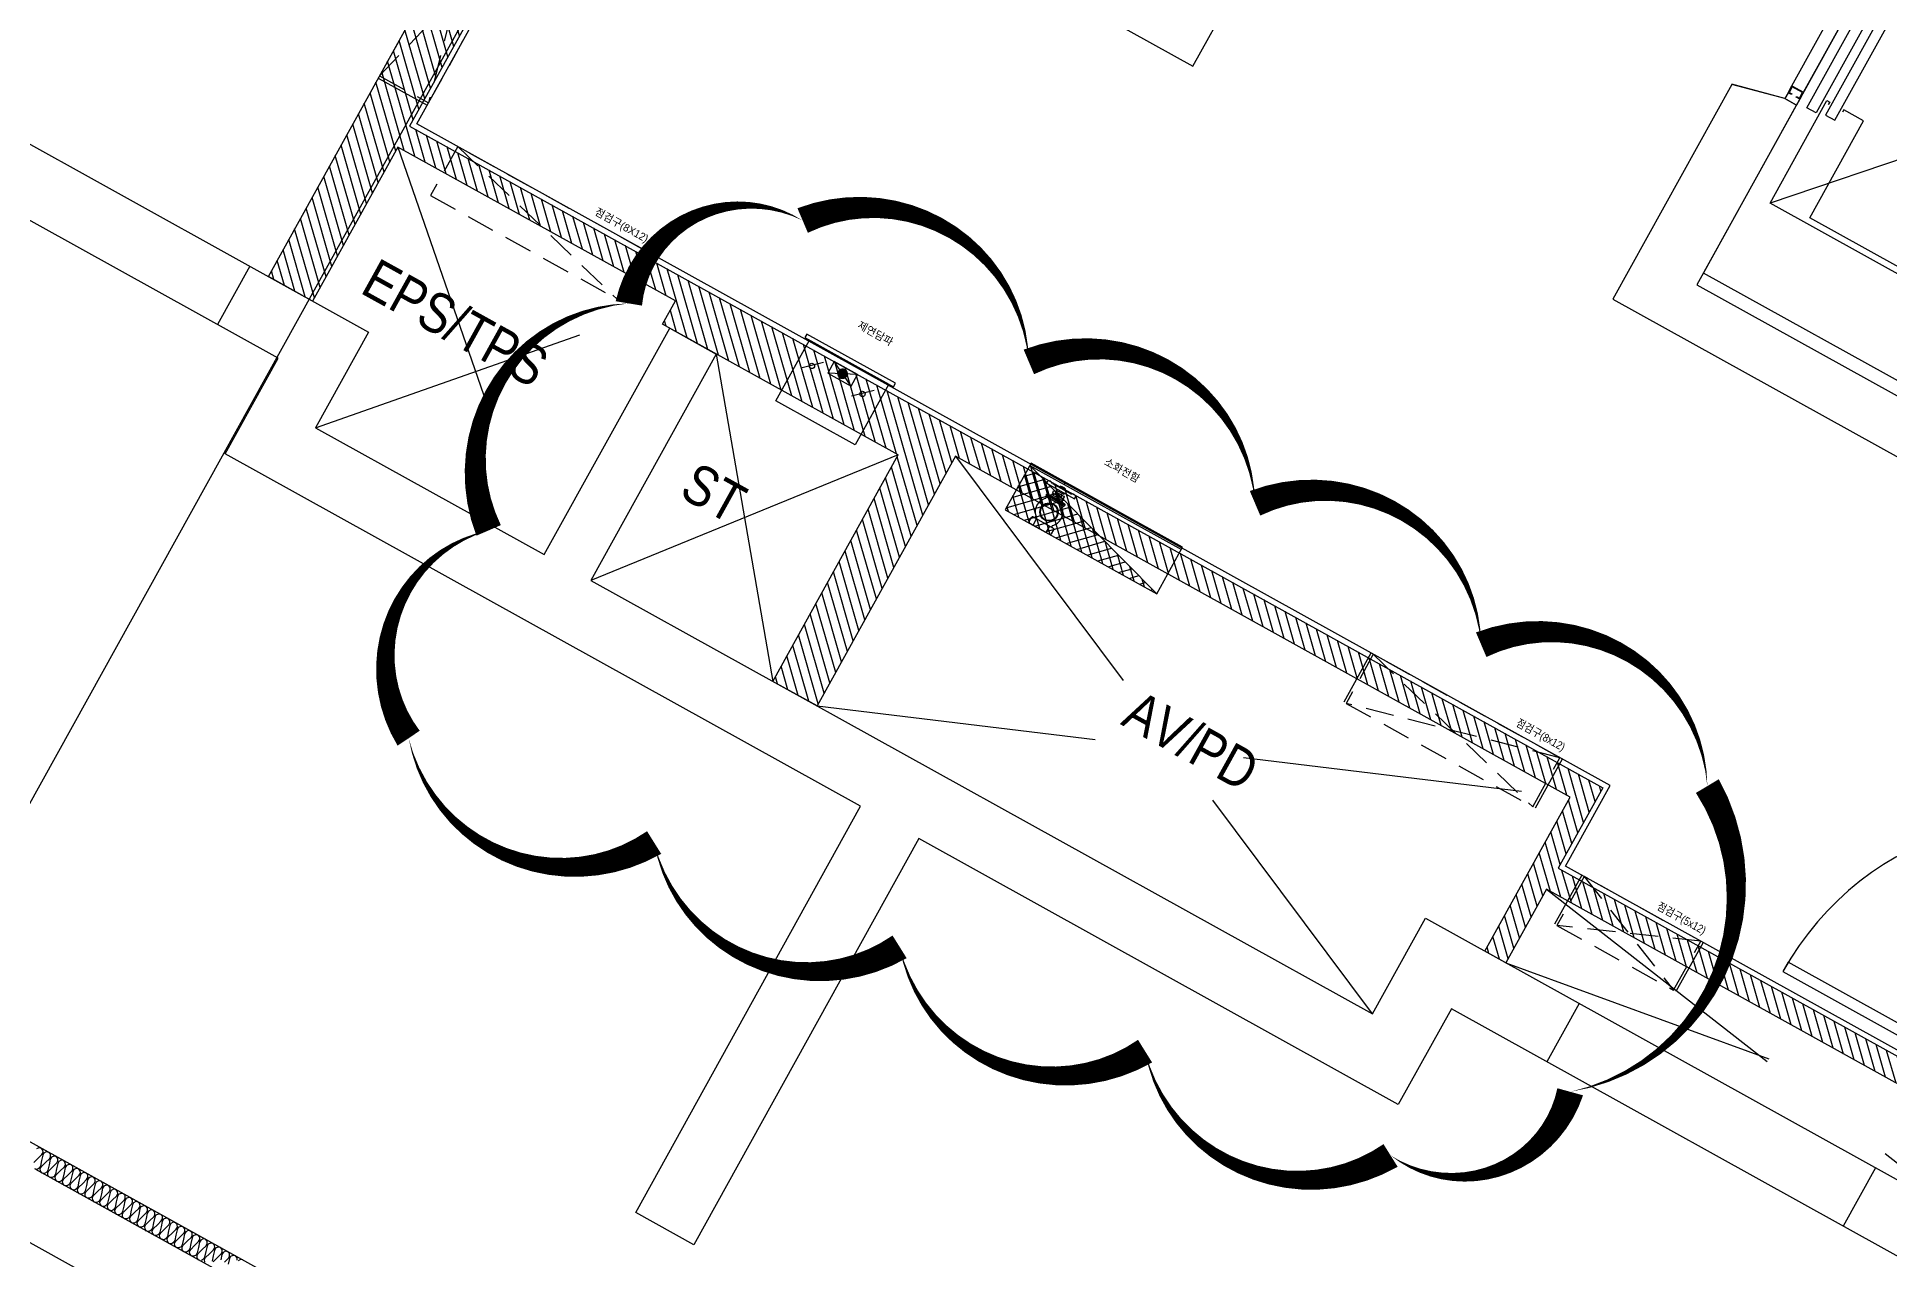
# Model space of a CAD drawing. Header units: millimetres. Extents: x -21000 to 567700, y 435000 to 850800.
# Drawn here: x 264823 to 271770, y 621182 to 625765 of the extents above; entities that cross this region are included whole.
import ezdxf
from ezdxf.enums import TextEntityAlignment as Align
from ezdxf.xclip import XClip

# ---------------------------------------------------------------- set-up
doc = ezdxf.new("R2010")
doc.units = ezdxf.units.MM
doc.header["$LTSCALE"] = 700
doc.header["$XCLIPFRAME"] = 2
for name, pattern in [('AB_Pbase$0$AB_Pbase$0$HID', [2.3, 1.5, -0.8]), ('AB_Pbase$0$CENTER2', [1.125, 0.75, -0.125, 0.125, -0.125]), ('AB_Pbase$0$HID', [2.3, 1.5, -0.8]), ('AB_Pbase$0$주차장기둥$0$CEN', [62, 60, -1, 0, -1])]:
    doc.linetypes.add(name, pattern=pattern)
doc.layers.get('0').update_dxf_attribs({"color": 2})
doc.layers.get('Defpoints').update_dxf_attribs({"color": 171})
for name, color, linetype, plot in [('2001 수정', 151, 'Continuous', False), ('AB_Pbase$0$@지하주차장제외할면적', 210, 'Continuous', False), ('AB_Pbase$0$CON-106-B2F$0$DEFPOINT', 247, 'Continuous', False), ('AB_Pbase$0$Defponts', 161, 'Continuous', False)]:
    doc.layers.add(name, color=color, linetype=linetype, plot=plot)
for name, color, linetype in [('AB_Pbase$0$AB_Pbase$0$2.제연덕트..', 15, 'Continuous'), ('AB_Pbase$0$AB_Pbase$0$4.H', 140, 'Continuous'), ('AB_Pbase$0$AB_Pbase$0$WIN1', 1, 'Continuous'), ('AB_Pbase$0$elev', 6, 'Continuous'), ('AB_Pbase$0$FIN', 6, 'Continuous'), ('AB_Pbase$0$HAT-BR', 5, 'Continuous'), ('AB_Pbase$0$INS', 8, 'Continuous'), ('AB_Pbase$0$void', 1, 'AB_Pbase$0$HID'), ('AB_Pbase$0$VOID2', 9, 'AB_Pbase$0$CENTER2'), ('AB_Pbase$0$W3', 6, 'Continuous'), ('AB_Pbase$0$WAL', 3, 'Continuous'), ('AB_Pbase$0$WIN', 4, 'Continuous'), ('AB_Pbase$0$WIN1', 1, 'Continuous'), ('AB_Pbase$0$주차장기둥$0$CEN_P', 244, 'AB_Pbase$0$주차장기둥$0$CEN')]:
    doc.layers.add(name, color=color, linetype=linetype)
doc.styles.add('AB_Pbase$0$AB_Pbase$0$CO_106-1$0$돋움', font='', dxfattribs={"width": 0.9})
doc.styles.add('AB_Pbase$0$돋움', font='')
doc.styles.add('AB_Pbase$0$맑은 고딕', font='')
doc.styles.get('AB_Pbase$0$AB_Pbase$0$CO_106-1$0$돋움').set_extended_font_data('Dotum')
doc.styles.get('AB_Pbase$0$돋움').set_extended_font_data('Dotum')
doc.styles.get('AB_Pbase$0$맑은 고딕').set_extended_font_data('Dotum')

# ---------------------------------------------------------------- blocks, each defined once
blk = doc.blocks.new('AB_Pbase$0$Door_s_1300', base_point=(595997.4, -11083.3))
at = {"layer": 'AB_Pbase$0$Defponts'}
for p, q in [((595987.4, -11083.3), (595987.4, -10983.3)), ((597207.4, -11083.3), (597207.4, -10983.3))]:
    blk.add_line(p, q, dxfattribs=at)
at = {"layer": 'AB_Pbase$0$WIN'}
for points in [[(596037.4, -10983.3), (596077.4, -10983.3), (596077.4, -9863.3), (596037.4, -9863.3)], [(596052.4, -11028.3), (596052.4, -11083.3), (595997.4, -11083.3), (595997.4, -10983.3), (596037.4, -10983.3), (596037.4, -11028.3)], [(597142.4, -11028.3), (597142.4, -11083.3), (597197.4, -11083.3), (597197.4, -10983.3), (597157.4, -10983.3), (597157.4, -11028.3)]]:
    blk.add_lwpolyline(points, close=True, dxfattribs=at)
at = {"layer": 'AB_Pbase$0$WIN1'}
blk.add_arc((596037.4, -10983.3), 1120, 0, 90, dxfattribs=at)
at = {"layer": 'AB_Pbase$0$Defponts', "style": 'AB_Pbase$0$돋움'}
blk.add_text('D-1200', height=50, rotation=90, dxfattribs=at).set_placement((596123.5, -10844.4), align=Align.MIDDLE)
blk = doc.blocks.new('AB_Pbase$0$CON-106-B2F')
for p, q in [((-5470, 7120), (-5470, 9485)), ((-5220, 9235), (-5220, 6870)), ((-2850, 9235), (-2850, 4650)), ((-5880, 4395), (-5880, 7120)), ((-5880, 7120), (-5470, 7120)), ((-5220, 6870), (-5630, 6870)), ((-5630, 6870), (-5630, 5890)), ((-8820, 6440), (-8820, 4670)), ((-8570, 4670), (-8570, 6440)), ((-5630, 5890), (-4660, 5890)), ((-4660, 5890), (-4660, 5690)), ((-4660, 5690), (-5630, 5690)), ((-5630, 5690), (-5630, 2340)), ((-2850, 4650), (-2550, 4650)), ((-7620, 4145), (-7620, 4395)), ((-7620, 4395), (-5880, 4395)), ((-5880, 4145), (-7620, 4145)), ((-5880, 2090), (-5880, 4145)), ((-1930, 2850), (-2850, 2850)), ((-2850, 2850), (-2850, 0)), ((-1880, 2650), (-1930, 2850)), ((-1880, 2600), (-1880, 2650)), ((-2600, 0), (-2600, 2600)), ((-2600, 2600), (-1880, 2600)), ((-5630, 2340), (-5220, 2340)), ((-5220, 2340), (-5220, 0)), ((-5470, 2090), (-5880, 2090)), ((-5470, 0), (-5470, 2090))]:
    blk.add_line(p, q)
at = {"layer": 'AB_Pbase$0$CON-106-B2F$0$DEFPOINT', "color": 190}
for p, q in [((-5220, 7380), (-5470, 7380)), ((-5220, 1680), (-5470, 1680)), ((-5220, 410), (-5470, 410))]:
    blk.add_line(p, q, dxfattribs=at)
blk = doc.blocks.new('AB_Pbase$0$CON-106-B1F')
blk.add_blockref('AB_Pbase$0$CON-106-B2F', (0, 0))
blk = doc.blocks.new('AB_Pbase$0$지하1층 동골조')
at = {"rotation": 60.99999813646934}
blk.add_blockref('AB_Pbase$0$CON-106-B1F', (127660.4, -14071), dxfattribs=at)
blk = doc.blocks.new('AB_Pbase$0$주차장기둥$0$cen 2bl 지하')
at = {"layer": 'AB_Pbase$0$주차장기둥$0$CEN_P', "color": 5}
blk.add_line((-47985.7, 74276.4), (-47985.7, 107083), dxfattribs=at)
blk = doc.blocks.new('AB_Pbase$0$주차장기둥')
at = {"rotation": 1.99999810188403}
blk.add_blockref('AB_Pbase$0$주차장기둥$0$cen 2bl 지하', (36991.8, -11666.7), dxfattribs=at)
blk = doc.blocks.new('AB_Pbase$0$ELEV-24', base_point=(816330.8, 389935.7))
at = {"layer": 'AB_Pbase$0$Defponts'}
blk.add_lwpolyline([(817655.8, 392485.7), (817655.8, 389935.7), (815005.8, 389935.7), (815005.8, 392485.7)], close=True, dxfattribs=at)
at = {"layer": 'AB_Pbase$0$elev'}
for p, q in [((816330.8, 391553), (816330.8, 392794)), ((815800.8, 392535.7), (815775.8, 392535.7)), ((816830.8, 392535.7), (815830.8, 392535.7)), ((816860.8, 392535.7), (816885.8, 392535.7)), ((815800.8, 392485.7), (815775.8, 392485.7)), ((816830.8, 392485.7), (815830.8, 392485.7)), ((816860.8, 392485.7), (816885.8, 392485.7)), ((815405.8, 390712), (817255.8, 392394)), ((817255.8, 390712), (815405.8, 392394)), ((816330.8, 392407), (816330.8, 392447)), ((816330.8, 392332), (816330.8, 392372)), ((816330.8, 391553), (815205.8, 391553)), ((816330.8, 391553), (816330.8, 390312)), ((816330.8, 391553), (817455.8, 391553)), ((815845.8, 390472), (815845.8, 390622)), ((816815.8, 390622), (816815.8, 390472)), ((816880.8, 390547), (815745.8, 390547))]:
    blk.add_line(p, q, dxfattribs=at)
for points in [[(815803.8, 392488.7), (815827.8, 392488.7), (815827.8, 392532.7), (815803.8, 392532.7), (815803.8, 392520.7), (815800.8, 392520.7), (815800.8, 392535.7), (815830.8, 392535.7), (815830.8, 392485.7), (815800.8, 392485.7), (815800.8, 392500.7), (815803.8, 392500.7)], [(816857.8, 392488.7), (816833.8, 392488.7), (816833.8, 392532.7), (816857.8, 392532.7), (816857.8, 392520.7), (816860.8, 392520.7), (816860.8, 392535.7), (816830.8, 392535.7), (816830.8, 392485.7), (816860.8, 392485.7), (816860.8, 392500.7), (816857.8, 392500.7)], [(815785.8, 392407), (816875.8, 392407), (816875.8, 392447), (815785.8, 392447)], [(816865.8, 392372), (816865.8, 392332), (815805.8, 392332), (815805.8, 392372)], [(815905.8, 390472), (815905.8, 390622), (816755.8, 390622), (816755.8, 390472)]]:
    blk.add_lwpolyline(points, close=True, dxfattribs=at)
for points in [[(815835.8, 392382), (815845.8, 392382), (815845.8, 392394), (815405.8, 392394), (815405.8, 390712), (817255.8, 390712), (817255.8, 392394), (816815.8, 392394), (816815.8, 392382), (816825.8, 392382), (816815.8, 392382)], [(815835.8, 392322), (815845.8, 392322), (815845.8, 392237), (815430.8, 392237), (815430.8, 390737), (817230.8, 390737), (817230.8, 392237), (816815.8, 392237), (816815.8, 392322), (816825.8, 392322)]]:
    blk.add_lwpolyline(points, dxfattribs=at)
at = {"layer": 'Defpoints'}
for p, q in [((815775.8, 392535.7), (815725.8, 392735.7)), ((816885.8, 392535.7), (816935.8, 392735.7)), ((815775.8, 392485.7), (815775.8, 392535.7)), ((816885.8, 392535.7), (816885.8, 392485.7))]:
    blk.add_line(p, q, dxfattribs=at)
at = {"layer": 'AB_Pbase$0$Defponts', "style": 'AB_Pbase$0$돋움'}
blk.add_text('24인승', height=75, rotation=180, dxfattribs=at).set_placement((816330.8, 391553), align=Align.MIDDLE)
blk = doc.blocks.new('AB_Pbase$0$co-106-1_b1_B1')
at = {"layer": 'AB_Pbase$0$HAT-BR'}
h = blk.add_hatch(dxfattribs=at)
h.set_pattern_fill('ANSI31', color=256, scale=10)
h.set_pattern_definition([(45.000002, (-285687.7, 150378.48), (-22.450641, 22.4506395), [])])
h.paths.add_polyline_path([(1370, 4960), (1370, 4960), (2370, 4960), (2370, 4770), (750, 4770), (750, -345), (405, -345), (405, -2340), (315, -2340), (315, -345), (0, -345), (0, -255), (660, -255), (660, 2380), (-410, 2380), (-410, 2570), (560, 2570), (560, 3580), (660, 3580), (660, 4770), (0, 4770), (0, 4960)])
at = {"layer": 'AB_Pbase$0$void'}
for p, q in [((660, 4770), (-410, 3580)), ((-410, 4530), (660, 3580)), ((-410, 2380), (660, -255)), ((660, 2380), (-410, 0)), ((315, -345), (0, -2340)), ((0, -345), (315, -2340))]:
    blk.add_line(p, q, dxfattribs=at)
at = {"layer": 'AB_Pbase$0$VOID2', "ltscale": 3}
for points in [[(560, 3350), (-410, 2570)], [(560, 2570), (-410, 3350)]]:
    blk.add_lwpolyline(points, dxfattribs=at)
at = {"layer": 'AB_Pbase$0$W3'}
blk.add_lwpolyline([(425, -2340), (425, -365), (770, -365), (770, 4750), (2370, 4750)], dxfattribs=at)
at = {"layer": 'AB_Pbase$0$WAL'}
blk.add_lwpolyline([(2370, 4959.9), (2370, 4770), (750, 4770), (750, -345), (405, -345), (405, -2340), (315, -2340), (315, -345), (0, -345), (0, -255), (660, -255), (660, 2380), (-410, 2380), (-410, 2570), (560, 2570), (560, 3580), (660, 3580), (660, 4770), (0, 4770), (0, 4960), (1370, 4960)], dxfattribs=at)
at = {"xscale": -1, "rotation": 359.9999999999996}
blk.add_blockref('AB_Pbase$0$ELEV-24', (3895, -2290), dxfattribs=at)
at = {"layer": 'AB_Pbase$0$Defponts', "style": 'AB_Pbase$0$돋움', "width": 0.9}
for s, p in [('EPS/TPS', (190.8, 4261.8)), ('ST', (100.3, 3106)), ('AV/PD', (158.7, 1090.4))]:
    blk.add_text(s, height=150, rotation=270, dxfattribs=at).set_placement(p, align=Align.MIDDLE)
blk = doc.blocks.new('AB_Pbase$0$A$C70305FF0')
at = {"layer": 'AB_Pbase$0$WIN1', "color": 1, "linetype": 'AB_Pbase$0$HID', "ltscale": 0.1}
for p, q in [((180.5, 615.2), (78.7, 431.5)), ((880.2, 227.3), (180.5, 615.2)), ((180.5, 615.2), (778.4, 43.6)), ((78.7, 431.5), (778.4, 43.6)), ((880.2, 227.3), (78.7, 431.5)), ((778.4, 43.6), (880.2, 227.3))]:
    blk.add_line(p, q, dxfattribs=at)
at = {"layer": 'Defpoints'}
for p, q in [((171.8, 620), (70, 436.3)), ((889, 222.5), (787.2, 38.8))]:
    blk.add_line(p, q, dxfattribs=at)
at = {"layer": 'Defpoints', "style": 'AB_Pbase$0$맑은 고딕', "oblique": 0, "width": 0.9}
blk.add_text('점검구(8x12)', height=30, rotation=331, dxfattribs=at).set_placement((808.5, 313.5), align=Align.MIDDLE_CENTER)
blk = doc.blocks.new('AB_Pbase$0$A$C70305FF0_1')
at = {"layer": 'AB_Pbase$0$WIN1', "color": 1, "linetype": 'AB_Pbase$0$HID', "ltscale": 0.1}
for p, q in [((184.9, 612.7), (83.1, 429.1)), ((622.2, 370.3), (184.9, 612.7)), ((184.9, 612.7), (520.4, 186.7)), ((83.1, 429.1), (520.4, 186.7)), ((622.2, 370.3), (83.1, 429.1)), ((520.4, 186.7), (622.2, 370.3))]:
    blk.add_line(p, q, dxfattribs=at)
at = {"layer": 'Defpoints'}
for p, q in [((176.2, 617.6), (74.3, 433.9)), ((631, 365.5), (529.1, 181.8))]:
    blk.add_line(p, q, dxfattribs=at)
at = {"layer": 'Defpoints', "style": 'AB_Pbase$0$맑은 고딕', "oblique": 0, "width": 0.9}
blk.add_text('점검구(5x12)', height=30, rotation=331, dxfattribs=at).set_placement((550.5, 456.5), align=Align.MIDDLE_CENTER)
blk = doc.blocks.new('AB_Pbase$0$AB_Pbase$0$AN65P')
for p, q in [((-72, 43), (-72, -43)), ((-72, 28), (-45, 28)), ((-67, 48), (-50, 48)), ((-45, 43), (-45, -43)), ((45, 39.1), (45, -39.1)), ((45, 39.1), (50, 39.1)), ((50, 39.1), (50, -39.1)), ((51, 39.1), (51, -39.1)), ((54, 39.1), (54, -39.1)), ((54, 39.1), (57, 25)), ((57, 25), (57, -25)), ((57, 25), (63, 25)), ((63, 25), (63, -25)), ((69, 21.5), (69, -21.5)), ((69, 13), (79, 13)), ((70.5, 23), (77.5, 23)), ((79, 21.5), (79, -21.5)), ((79, 10), (85, 10)), ((85, 16), (85, -16)), ((85, 16), (90, 16)), ((90, 60), (99, 60)), ((90, 60), (90, -60)), ((100, 41.1), (100, -41.1)), ((100, 12), (106, 12)), ((100, 7), (107, 7)), ((106, 12), (106, -12)), ((107, 7), (107, -7)), ((-72, -28), (-45, -28)), ((-67, -48), (-50, -48)), ((45, -39.1), (50, -39.1)), ((54, -39.1), (57, -25)), ((57, -25), (63, -25)), ((69, -13), (79, -13)), ((70.5, -23), (77.5, -23)), ((79, -10), (85, -10)), ((85, -16), (90, -16)), ((90, -60), (99, -60)), ((100, -7), (107, -7)), ((100, -12), (106, -12))]:
    blk.add_line(p, q)
for radius in [34, 31.8]:
    blk.add_circle((0, 0), radius)
for centre, radius, start, end in [((-67, 43), 5, 90, 180), ((-50, 43), 5, 0, 90), ((-40.3, 40.2), 4.76, 192.34157, 301.43521), ((0, 0), 52.3, 43.62212, 136.37788), ((40.3, 40.2), 4.76, 238.56479, 347.65843), ((50.5, 39.1), 0.5, 180, 0), ((52.5, 39.1), 1.5, 0, 180), ((69.5, 28.4), 8.45, 219.93169, 266.7438), ((70.5, 21.5), 1.5, 90, 180), ((77.5, 21.5), 1.5, 0, 90), ((90, 50.1), 13.4, 318.10856, 47.78985), ((-67, -43), 5, 180, 270), ((-50, -43), 5, 270, 0), ((-40.3, -40.2), 4.76, 58.56479, 167.65843), ((0, 0), 52.3, 223.62212, 316.37788), ((40.3, -40.2), 4.76, 12.34157, 121.43521), ((50.5, -39.1), 0.5, 0, 180), ((52.5, -39.1), 1.5, 180, 0), ((69.5, -28.4), 8.45, 93.2562, 140.06831), ((70.5, -21.5), 1.5, 180, 270), ((77.5, -21.5), 1.5, 270, 0), ((90, -50.1), 13.4, 312.21015, 41.89144)]:
    blk.add_arc(centre, radius, start, end)
blk = doc.blocks.new('AB_Pbase')
at = {"layer": 'AB_Pbase$0$AB_Pbase$0$4.H'}
h = blk.add_hatch(dxfattribs=at)
h.set_pattern_fill('ANSI37', color=256, scale=10, angle=151)
h.set_pattern_definition([(196, (-558993.76, 1154437.755), (8.7514861, -30.5200588), []), (286, (-558993.76, 1154437.755), (30.5200588, 8.7514861), [])])
h.paths.add_polyline_path([(268452.7, 623993.9), (269021.2, 623678.7), (268544.8, 624160)])
at = {"layer": 'AB_Pbase$0$HAT-BR'}
h = blk.add_hatch(dxfattribs=at)
h.set_pattern_fill('ANSI31', color=256, scale=20, angle=145)
h.paths.add_polyline_path([(235929.4, 604527.6), (236063.8, 604661.9), (238153, 602571.6), (240063.6, 606018.4), (240229.8, 605926.3), (238280.5, 602409.7), (237010.4, 601140.3), (237826.9, 600323.4), (237692.5, 600189.1), (236741.7, 601140.4), (238029, 602427)])
h.paths.add_polyline_path([(238632.8, 599517.1), (232550.1, 593437.5), (232684.4, 593303.2), (238767.1, 599382.7)])
h.paths.add_polyline_path([(239573, 598576.4), (244422.5, 593724.3), (238339.7, 587644.8), (238205.4, 587779.2), (244153.8, 593724.4), (239438.6, 598442)])
h.paths.add_polyline_path([(253366.3, 576146.8), (254890.9, 574621.3), (254756.5, 574487), (253231.9, 576012.5)], flags=17)
h.paths.add_polyline_path([(246954.3, 581883.1), (245525.6, 580455.2), (245391.3, 580589.5), (246820, 582017.5)])
h.paths.add_polyline_path([(247173.6, 582371), (252407.6, 587602.2), (252541.9, 587467.8), (247308, 582236.6)])
h.paths.add_polyline_path([(260580.1, 582120.7), (261142.4, 583135.1), (260976.2, 583227.2), (260414, 582212.8)], flags=17)
h.paths.add_polyline_path([(263886.9, 576046.1), (264234.4, 575698.5), (264194.3, 575658.4), (265114.4, 575148.5), (265206.5, 575314.6)])
edge = h.paths.add_edge_path()
edge.add_line((263638.9, 581842.7), (261303.6, 583137.2))
edge.add_line((261303.6, 583137.2), (261395.8, 583303.3))
edge.add_line((261395.8, 583303.3), (265930.7, 580789.6))
edge.add_line((265930.7, 580789.6), (269809.1, 587786.6))
edge.add_line((269809.1, 587786.6), (269975.3, 587694.4))
edge.add_line((269975.3, 587694.4), (266096.8, 580697.5))
edge.add_line((266096.8, 580697.5), (266534.1, 580455.1))
edge.add_line((266534.1, 580455.1), (266442, 580288.9))
edge.add_line((266442, 580288.9), (263805.1, 581750.6))
edge.add_line((263638.9, 581842.7), (262485.1, 579761.3))
edge.add_line((263805.1, 581750.6), (261405.4, 577421.6))
edge.add_line((262393, 579595.1), (259935.3, 580957.4))
edge.add_line((262485.1, 579761.3), (259861.3, 581215.7))
edge.add_line((262393, 579595.1), (261239.3, 577513.7))
edge.add_line((259861.3, 581215.7), (259168.1, 579965.2))
edge.add_line((259334.3, 579873.1), (259168.1, 579965.2))
edge.add_line((259935.3, 580957.4), (259334.3, 579873.1))
edge.add_line((261239.3, 577513.7), (258615.4, 578968.1))
edge.add_line((258615.4, 578968.1), (258523.3, 578802))
edge.add_line((258523.3, 578802), (263739.4, 575910.6))
edge.add_line((263739.4, 575910.6), (263879.2, 576050.4))
edge.add_line((263879.2, 576050.4), (261405.4, 577421.6))
edge = h.paths.add_edge_path()
edge.add_line((273761.7, 610263.5), (273411.9, 610457.4))
edge.add_line((273411.9, 610457.4), (273281, 610221.2))
edge.add_line((273281, 610221.2), (271837.9, 611021.2))
edge.add_line((271837.9, 611021.2), (270579.8, 608751.5))
edge.add_line((270579.8, 608751.5), (267899.1, 610237.5))
edge.add_line((267899.1, 610237.5), (268345.1, 611042.1))
edge.add_line((268345.1, 611042.1), (267907.8, 611284.5))
edge.add_line((267907.8, 611284.5), (267461.8, 610479.9))
edge.add_line((267461.8, 610479.9), (264676.1, 612024))
edge.add_line((264676.1, 612024), (266867.4, 615977.3))
edge.add_line((266867.4, 615977.3), (266701.3, 616069.4))
edge.add_line((266701.3, 616069.4), (265295.3, 613533))
edge.add_line((265295.3, 613533), (264945.5, 613726.9))
edge.add_line((264945.5, 613726.9), (264853.4, 613560.7))
edge.add_line((264853.4, 613560.7), (265203.2, 613366.8))
edge.add_line((265203.2, 613366.8), (264417.8, 611949.9))
edge.add_line((264417.8, 611949.9), (276229.5, 605402.6))
edge.add_line((276229.5, 605402.6), (278088.8, 608756.8))
edge.add_line((278088.8, 608756.8), (278565.5, 608492.5))
edge.add_line((278565.5, 608492.5), (278798.2, 608912.4))
edge.add_line((278798.2, 608912.4), (278719.4, 608956))
edge.add_line((278719.4, 608956), (278578.9, 608702.3))
edge.add_line((278578.9, 608702.3), (278093.4, 608971.4))
edge.add_line((278093.4, 608971.4), (278825.5, 610292.1))
edge.add_line((278825.5, 610292.1), (278746.8, 610335.7))
edge.add_line((278746.8, 610335.7), (278092.3, 609155))
edge.add_line((278092.3, 609155), (277414.5, 609530.7))
edge.add_line((277414.5, 609530.7), (277370.8, 609452))
edge.add_line((277370.8, 609452), (278048.7, 609076.3))
edge.add_line((278048.7, 609076.3), (276155.5, 605660.9))
edge.add_line((276155.5, 605660.9), (275027.2, 606286.3))
edge.add_line((275027.2, 606286.3), (275473.2, 607090.9))
edge.add_line((275473.2, 607090.9), (275394.5, 607134.6))
edge.add_line((275394.5, 607134.6), (274948.5, 606329.9))
edge.add_line((274948.5, 606329.9), (274668.6, 606485.1))
edge.add_line((274668.6, 606485.1), (275114.6, 607289.7))
edge.add_line((275114.6, 607289.7), (275035.9, 607333.3))
edge.add_line((275035.9, 607333.3), (274589.9, 606528.7))
edge.add_line((274589.9, 606528.7), (270746, 608659.4))
edge.add_line((270746, 608659.4), (271911.9, 610762.9))
edge.add_line((271911.9, 610762.9), (273538.7, 609861.1))
edge.add_line((273538.7, 609861.1), (273766.6, 610272.2))
h.paths.add_polyline_path([(249823.9, 630123.9), (248214.6, 631015.9), (248122.5, 630849.7), (249731.8, 629957.7)])
h.paths.add_polyline_path([(264448.6, 621462.8), (264706.6, 621319.7), (264798.7, 621485.9), (263959.1, 621951.3), (263866.9, 621785.1), (264282.4, 621554.9), (263271.6, 619731.3), (263437.7, 619639.2)])
h.paths.add_polyline_path([(269499.6, 619034.5), (268660, 619499.9), (268567.9, 619333.7), (269048.9, 619067.1), (267972.6, 617125.4), (268138.8, 617033.3), (269215.1, 618975), (269407.5, 618868.3)])
h.paths.add_polyline_path([(278950.9, 618872.1), (277573.4, 619635.6), (275440.2, 615787.3), (272265.3, 617547.2), (272173.2, 617381), (274499.7, 616091.4), (273527.6, 614337.8), (273693.8, 614245.7), (274665.9, 615999.3), (276004, 615257.5), (276166.4, 615550.5), (275676.7, 615822), (277647.4, 619377.4), (278858.8, 618705.9)])
h.paths.add_polyline_path([(271683.5, 616497.6), (271517.4, 616589.7), (270492, 614739.9), (270658.2, 614647.8)])
h.paths.add_polyline_path([(266121, 619581), (265095.6, 617731.2), (264929.4, 617823.3), (265954.8, 619673.1)])
h.paths.add_polyline_path([(264405.1, 617124.9), (264497.2, 617291.1), (264296.1, 617402.6), (264203.9, 617236.4)])
edge = h.paths.add_edge_path()
edge.add_line((261140, 623342.4), (261232.1, 623508.6))
edge.add_line((261232.1, 623508.6), (257484.4, 625586))
edge.add_line((257484.4, 625586), (257392.3, 625419.8))
edge.add_line((257392.3, 625419.8), (258756.7, 624663.5))
edge.add_line((258756.7, 624663.5), (257030.8, 621549.9))
edge.add_line((257030.8, 621549.9), (255666.4, 622306.2))
edge.add_line((255666.4, 622306.2), (255622.7, 622227.5))
edge.add_line((255622.7, 622227.5), (256987.1, 621471.2))
edge.add_line((256987.1, 621471.2), (256735, 621016.4))
edge.add_line((256735, 621016.4), (256813.8, 620972.7))
edge.add_line((256813.8, 620972.7), (258835.4, 624619.9))
edge.add_line((258835.4, 624619.9), (261140, 623342.4))
h.paths.add_polyline_path([(252295.3, 623557.4), (252251.7, 623478.7), (252800.5, 623174.5), (252844.1, 623253.2)], flags=17)
h.paths.add_polyline_path([(278024, 614023.5), (278741.6, 615317.9), (277798.7, 613617.1), (277877.5, 613573.4), (278119.7, 614010.5), (279335.4, 613336.6), (279379.1, 613415.3), (278163.4, 614089.2), (278820.3, 615274.3), (278741.6, 615317.9)])
h.paths.add_polyline_path([(276999.8, 611990.1), (277047.9, 611963.4), (276926.7, 611744.8), (276799.9, 611815.1), (277163.5, 612471), (277242.2, 612427.4)], flags=17)
h.paths.add_polyline_path([(275349.5, 612653.4), (275456.1, 612845.8), (275766.5, 612673.7), (275659.8, 612481.3)], flags=17)
h.paths.add_polyline_path([(274915.1, 612859.8), (274748.9, 612952), (274506.5, 612514.6), (274672.7, 612422.5)], flags=17)
h.paths.add_polyline_path([(279024.5, 610867.8), (280144.5, 612888.1), (280223.2, 612844.5), (279103.3, 610824.1)])
h.paths.add_polyline_path([(279601.8, 610547.8), (280721.7, 612568.2), (280800.4, 612524.5), (279680.5, 610504.2)])
edge = h.paths.add_edge_path()
edge.add_line((268115.9, 579441.1), (268710.6, 579111.4))
edge.add_line((268710.6, 579111.4), (268676.7, 579050.2))
edge.add_line((268676.7, 579050.2), (271436.1, 577520.6))
edge.add_line((271436.1, 577520.6), (271470, 577581.9))
edge.add_line((271470, 577581.9), (271528.2, 577686.8))
edge.add_line((271528.2, 577686.8), (268174.1, 579546.1))
edge.add_line((268174.1, 579546.1), (268115.9, 579441.1))
h.paths.add_polyline_path([(252546, 576288.4), (251117.3, 574860.5), (254615.6, 571360.4), (257807.1, 577118), (257640.9, 577210.2), (255736.8, 573775), (255682.7, 573829.2), (255548.3, 573694.9), (255641, 573602.1), (254521.2, 571582.1), (251315.3, 574789.7), (252680.4, 576154.1)])
h.paths.add_polyline_path([(254748.7, 622094.5), (254457.8, 621569.8), (254624, 621477.7), (254914.9, 622002.4)], flags=17)
h.paths.add_polyline_path([(260390.1, 620339.5), (260224, 620431.6), (261377.8, 622513.2), (261544, 622421.1)])
h.paths.add_polyline_path([(246694.2, 601788.4), (244262.8, 603136.2), (244354.9, 603302.4), (246786.3, 601954.6)])
h.paths.add_polyline_path([(264513.8, 616681.6), (263362.4, 614604.4), (263948.4, 614279.6), (263856.3, 614113.4), (262500.6, 614864.9), (262592.7, 615031.1), (263196.2, 614696.5), (264347.6, 616773.8)])
h.paths.add_polyline_path([(251505.8, 616203), (251413.7, 616036.9), (267384.3, 607184.2), (267476.4, 607350.4)])
h.paths.add_polyline_path([(271057.7, 605148), (274188.8, 603412.4), (272429, 600237.5), (270189.9, 601478.7), (270097.8, 601312.5), (274624, 598803.6), (274716.1, 598969.8), (272595.1, 600145.4), (274355, 603320.3), (277464.3, 601596.8), (270405.5, 588862.3), (265870.5, 591376.1), (265778.4, 591209.9), (270479.5, 588604), (277722.6, 601670.9), (271149.8, 605314.2)])
h.paths.add_polyline_path([(255481.8, 630440.5), (255389.7, 630274.4), (255792, 630051.4), (254296.4, 627353.1), (254375.1, 627309.5), (255870.8, 630007.7), (258726.4, 628424.8), (257230.8, 625726.6), (257396.9, 625634.5), (258984.7, 628498.9)])
h.paths.add_polyline_path([(252754.7, 624571.9), (253714.6, 626303.6), (253793.4, 626260), (252833.4, 624528.2)])
h.paths.add_polyline_path([(271454, 617733.9), (271546.1, 617900.1), (271143.9, 618123.1), (271051.8, 617956.9)])
h.paths.add_polyline_path([(274129.6, 612597.8), (274173.2, 612676.5), (272975, 613340.7), (272679.2, 612807.2), (272845.4, 612715.1), (273097.5, 613169.9)], flags=17)
h.paths.add_polyline_path([(261119, 615848), (261285.2, 615755.9), (262691.1, 618292.3), (262525, 618384.4)])
h.paths.add_polyline_path([(261302.7, 615746.2), (261210.6, 615580), (261503.6, 615417.6), (261595.7, 615583.7)], flags=17)
h.paths.add_polyline_path([(260779.6, 615235.7), (260945.8, 615143.6), (260407.7, 614172.8), (247559.5, 621294.6), (247428.3, 621367.4), (245110.6, 622652.1), (245202.7, 622818.3), (246042.3, 622352.9), (246488.4, 623157.5), (246654.5, 623065.4), (246208.5, 622260.8), (248062.7, 621233), (249400.8, 623646.9), (248952.5, 623895.4), (248996.2, 623974.1), (249984.5, 623426.3), (249940.9, 623347.5), (249479.5, 623603.3), (248141.4, 621189.3), (250017.5, 620149.4), (251359.6, 622570.7), (250948.5, 622798.5), (250988.1, 622869.9), (251939.3, 622342.7), (251895.6, 622264), (251434.3, 622519.7), (250096.2, 620105.8), (252811.9, 618600.4), (253257.9, 619405.1), (253336.6, 619361.5), (252890.6, 618556.8), (253257.9, 618353.2), (254159.7, 619980), (253792.3, 620183.6), (253676, 619973.7), (253597.3, 620017.3), (253905.1, 620572.7), (254071.3, 620480.6), (253971.9, 620301.3), (254627.9, 619937.7), (254535.8, 619771.5), (254238.4, 619936.4), (253336.7, 618309.6), (254613.6, 617601.7), (255607.5, 619394.7), (255773.6, 619302.6), (254779.8, 617509.6), (260333.6, 614431.1)])
h.paths.add_polyline_path([(251257.3, 624727.3), (251091.2, 624819.4), (250887.5, 624452.1), (248071, 626013.3), (247978.9, 625847.1), (247979.1, 625847), (246827.7, 623769.8), (246993.9, 623677.6), (248145.3, 625754.9), (251552, 623866.5), (251644.1, 624032.7), (251053.7, 624359.9)])
h.paths.add_polyline_path([(239278.8, 608614.4), (239444.9, 608522.3), (239503.1, 608627.2), (240058.5, 608319.4), (240150.6, 608485.5), (239595.2, 608793.4), (239937, 609410), (239416.6, 609698.5), (239373, 609619.7), (239727.2, 609423.4)], flags=17)
h.paths.add_polyline_path([(249096, 617321.6), (249188.1, 617487.8), (246328.1, 619073.1), (246196.9, 619145.8), (244727.6, 619960.3), (244635.4, 619794.1)])
h.paths.add_polyline_path([(244912.1, 609773.6), (245004.2, 609939.8), (238523.3, 613532.3), (235245.5, 607619), (234042, 606416.1), (235434.6, 605022.7), (235569, 605157.1), (234240, 606486.8), (235318, 607564.2), (236122.2, 609014.9), (238706.7, 607582.3), (238270.4, 606795.2), (238991.9, 606395.2), (239084, 606561.4), (238528.6, 606869.2), (239047.4, 607805.1), (238881.2, 607897.2), (238798.8, 607748.5), (238357.1, 607993.3), (239086.7, 609309.6), (239008, 609353.3), (238278.4, 608037), (236214.3, 609181.1), (238509.9, 613322.4), (242795.5, 610946.9), (241038.1, 607776.4), (241204.2, 607684.3), (242961.7, 610854.8)])
h.paths.add_polyline_path([(254770.9, 631457.8), (254937, 631365.6), (255145.7, 631742.1), (254979.5, 631834.2)])
h.paths.add_polyline_path([(254539.5, 630648.5), (254373.3, 630740.6), (254143, 630325.1), (253548.3, 630654.8), (253504.7, 630576.1), (254099.4, 630246.4), (253042.5, 628339.7), (251765.6, 629047.6), (252822.5, 630954.2), (252848.7, 630939.7), (252892.3, 631018.4), (252787.4, 631076.6), (251686.9, 629091.2), (250436.1, 629784.5), (250344, 629618.3), (251594.7, 628925), (250494.2, 626939.6), (250599.2, 626881.5), (250642.8, 626960.2), (250616.6, 626974.7), (251673.5, 628881.4), (252950.4, 628173.6), (251893.5, 626266.9), (251298.8, 626596.6), (251255.1, 626517.9), (251849.9, 626188.2), (251488.7, 625536.6), (251654.9, 625444.5)])
at = {"layer": 'AB_Pbase$0$AB_Pbase$0$2.제연덕트..', "color": 2}
for p, q in [((267771.9, 624545.3, 0), (267686.7, 624524.5, 0)), ((267961.5, 624440.2, 0), (267876.3, 624419.4, 0))]:
    blk.add_line(p, q, dxfattribs=at)
at = {"layer": 'AB_Pbase$0$AB_Pbase$0$2.제연덕트..', "color": 9}
for p, q in [((267899.1, 624500.8, 0), (267787.4, 624505.6, 0)), ((267874.8, 624457.1, 0), (267811.6, 624549.3, 0))]:
    blk.add_line(p, q, dxfattribs=at)
for points in [[(268040.9, 624467.9), (267708.6, 624652.2), (267701.3, 624639), (268033.6, 624454.8)], [(267899.1, 624500.8), (267811.6, 624549.3), (267787.4, 624505.6), (267874.8, 624457.1)]]:
    blk.add_lwpolyline(points, close=True, dxfattribs=at)
at = {"layer": 'AB_Pbase$0$AB_Pbase$0$2.제연덕트..', "color": 2}
blk.add_lwpolyline([(267592.7, 624401.9), (267718.8, 624629.3), (268016.1, 624464.5), (267890.1, 624237.1)], close=True, dxfattribs=at)
at = {"layer": 'AB_Pbase$0$AB_Pbase$0$2.제연덕트..', "color": 51, "const_width": 20.2}
blk.add_lwpolyline([(267852, 624498.3, 1), (267834.4, 624508.1, 1)], format="xyb", close=True, dxfattribs=at)
at = {"layer": 'AB_Pbase$0$AB_Pbase$0$2.제연덕트..', "color": 2}
for centre in [(267728.1, 624532.7, 0), (267917.7, 624427.6, 0)]:
    blk.add_circle(centre, 10, dxfattribs=at)
at = {"layer": 'AB_Pbase$0$AB_Pbase$0$4.H'}
blk.add_line((268674.3, 624088.3), (268679.1, 624097), dxfattribs=at)
blk.add_lwpolyline([(269021.2, 623678.7), (269118.2, 623853.7), (268549.7, 624168.8), (268452.7, 623993.9), (269021.2, 623678.7), (268544.8, 624160), (269113.3, 623844.9)], dxfattribs=at)
at = {"layer": 'AB_Pbase$0$AB_Pbase$0$WIN1', "color": 1, "linetype": 'AB_Pbase$0$AB_Pbase$0$HID', "ltscale": 0.1}
blk.add_lwpolyline([(266400.1, 625354.6), (266298.2, 625170.9), (266997.9, 624783.1), (267099.7, 624966.8), (266400.1, 625354.6), (266997.9, 624783.1)], dxfattribs=at)
at = {"layer": 'AB_Pbase$0$FIN'}
blk.add_line((266335, 620771.5), (262325, 622994.3), dxfattribs=at)
at = {"layer": 'AB_Pbase$0$INS'}
for points in [[(265594.4, 621182), (265585.1, 621183.5), (265576.4, 621179.2)], [(265572.9, 621181.2), (265572.5, 621190.5), (265566.4, 621197.6), (265557.1, 621199), (265548.4, 621194.7), (265544.1, 621187.1), (265539.7, 621166.6)], [(265525.7, 621174.4), (265540.6, 621189), (265544.9, 621196.7), (265544.5, 621206), (265538.4, 621213.1), (265529.2, 621214.5), (265520.4, 621210.3), (265516.1, 621202.6), (265511.7, 621182.2)], [(265482.7, 621175.3), (265497.7, 621189.9), (265512.6, 621204.5), (265516.9, 621212.2), (265516.6, 621221.5), (265510.4, 621228.6), (265501.2, 621230.1), (265492.4, 621225.8), (265488.1, 621218.1), (265483.7, 621197.7), (265479.2, 621177.3)], [(265451.5, 621173.4), (265450.5, 621183.2), (265454.7, 621190.9), (265469.7, 621205.4), (265484.6, 621220), (265488.9, 621227.7), (265488.6, 621237), (265482.4, 621244.1), (265473.2, 621245.6), (265464.4, 621241.3), (265460.1, 621233.6), (265455.7, 621213.2), (265451.2, 621192.8), (265447, 621185.1), (265438.9, 621180.4)], [(265429.6, 621181.9), (265423.5, 621189), (265422.5, 621198.7), (265426.8, 621206.4), (265441.7, 621220.9), (265456.6, 621235.5), (265460.9, 621243.2), (265460.6, 621252.6), (265454.4, 621259.6), (265445.2, 621261.1), (265436.4, 621256.8), (265432.1, 621249.1), (265427.7, 621228.7), (265423.3, 621208.3), (265419, 621200.6), (265410.9, 621195.9), (265401.7, 621197.4), (265395.5, 621204.5), (265394.5, 621214.2), (265398.8, 621221.9), (265413.7, 621236.5), (265428.7, 621251), (265432.9, 621258.7), (265432.6, 621268.1), (265426.5, 621275.1), (265417.2, 621276.6), (265408.4, 621272.3), (265404.2, 621264.6), (265399.7, 621244.2), (265395.3, 621223.8), (265391, 621216.1), (265382.9, 621211.5), (265373.7, 621212.9), (265367.5, 621220), (265366.5, 621229.7), (265370.8, 621237.4), (265385.7, 621252), (265400.7, 621266.6), (265404.9, 621274.3), (265404.6, 621283.6), (265398.5, 621290.6), (265389.2, 621292.1), (265380.4, 621287.8), (265376.2, 621280.1), (265371.7, 621259.7), (265367.3, 621239.3), (265363, 621231.6), (265354.9, 621227), (265345.7, 621228.4), (265339.5, 621235.5), (265338.5, 621245.2), (265342.8, 621252.9), (265357.7, 621267.5), (265372.7, 621282.1), (265376.9, 621289.8), (265376.6, 621299.1), (265370.5, 621306.2), (265361.2, 621307.6), (265352.5, 621303.3), (265348.2, 621295.6), (265343.7, 621275.2), (265339.3, 621254.8), (265335, 621247.1), (265326.9, 621242.5), (265317.7, 621243.9), (265311.6, 621251), (265310.5, 621260.7), (265314.8, 621268.4), (265329.7, 621283), (265344.7, 621297.6), (265349, 621305.3), (265348.6, 621314.6), (265342.5, 621321.7), (265333.2, 621323.1), (265324.5, 621318.9), (265320.2, 621311.2), (265315.7, 621290.8), (265311.3, 621270.4), (265307, 621262.7), (265299, 621258), (265289.7, 621259.5), (265283.6, 621266.5), (265282.5, 621276.2), (265286.8, 621283.9), (265301.8, 621298.5), (265316.7, 621313.1), (265321, 621320.8), (265320.6, 621330.1), (265314.5, 621337.2), (265305.3, 621338.7), (265296.5, 621334.4), (265292.2, 621326.7), (265287.8, 621306.3), (265283.3, 621285.9), (265279, 621278.2), (265271, 621273.5), (265261.7, 621275), (265255.6, 621282), (265254.6, 621291.8), (265258.8, 621299.4), (265273.8, 621314), (265288.7, 621328.6), (265293, 621336.3), (265292.7, 621345.6), (265286.5, 621352.7), (265277.3, 621354.2), (265268.5, 621349.9), (265264.2, 621342.2), (265259.8, 621321.8), (265255.3, 621301.4), (265251.1, 621293.7), (265243, 621289), (265233.7, 621290.5), (265227.6, 621297.6), (265226.6, 621307.3), (265230.8, 621315), (265245.8, 621329.5), (265260.7, 621344.1), (265265, 621351.8), (265264.7, 621361.2), (265258.5, 621368.2), (265249.3, 621369.7), (265240.5, 621365.4), (265236.2, 621357.7), (265231.8, 621337.3), (265227.3, 621316.9), (265223.1, 621309.2), (265215, 621304.5), (265205.7, 621306), (265199.6, 621313.1), (265198.6, 621322.8), (265202.8, 621330.5), (265217.8, 621345.1), (265232.7, 621359.6), (265237, 621367.3), (265236.7, 621376.7), (265230.5, 621383.7), (265221.3, 621385.2), (265212.5, 621380.9), (265208.2, 621373.2), (265203.8, 621352.8), (265199.3, 621332.4), (265195.1, 621324.7), (265187, 621320), (265177.8, 621321.5), (265171.6, 621328.6), (265170.6, 621338.3), (265174.9, 621346), (265189.8, 621360.6), (265204.7, 621375.2), (265209, 621382.9), (265208.7, 621392.2), (265202.5, 621399.2), (265193.3, 621400.7), (265184.5, 621396.4), (265180.3, 621388.7), (265175.8, 621368.3), (265171.4, 621347.9), (265167.1, 621340.2), (265159, 621335.6), (265149.8, 621337), (265143.6, 621344.1), (265142.6, 621353.8), (265146.9, 621361.5), (265161.8, 621376.1), (265176.8, 621390.7), (265181, 621398.4), (265180.7, 621407.7), (265174.6, 621414.8), (265165.3, 621416.2), (265156.5, 621411.9), (265152.3, 621404.2), (265147.8, 621383.8), (265143.4, 621363.4), (265139.1, 621355.7), (265131, 621351.1), (265121.8, 621352.5), (265115.6, 621359.6), (265114.6, 621369.3), (265118.9, 621377), (265133.8, 621391.6), (265148.8, 621406.2), (265153, 621413.9), (265152.7, 621423.2), (265146.6, 621430.3), (265137.3, 621431.7), (265128.5, 621427.5), (265124.3, 621419.8), (265119.8, 621399.4), (265115.4, 621379), (265111.1, 621371.3), (265103, 621366.6), (265093.8, 621368.1), (265087.6, 621375.1), (265086.6, 621384.8), (265090.9, 621392.5), (265105.8, 621407.1), (265120.8, 621421.7), (265125.1, 621429.4), (265124.7, 621438.7), (265118.6, 621445.8), (265109.3, 621447.3), (265100.6, 621443), (265096.3, 621435.3), (265091.8, 621414.9), (265087.4, 621394.5), (265083.1, 621386.8), (265075.1, 621382.1), (265065.8, 621383.6), (265059.7, 621390.6), (265058.6, 621400.3), (265062.9, 621408), (265077.9, 621422.6), (265092.8, 621437.2), (265097.1, 621444.9), (265096.7, 621454.2), (265090.6, 621461.3), (265081.4, 621462.8), (265072.6, 621458.5), (265068.3, 621450.8), (265063.9, 621430.4), (265059.4, 621410), (265055.1, 621402.3), (265047.1, 621397.6), (265037.8, 621399.1), (265031.7, 621406.2), (265030.7, 621415.9), (265034.9, 621423.6), (265049.9, 621438.1), (265064.8, 621452.7), (265069.1, 621460.4), (265068.8, 621469.7), (265062.6, 621476.8), (265053.4, 621478.3), (265044.6, 621474), (265040.3, 621466.3), (265035.9, 621445.9), (265031.4, 621425.5), (265027.2, 621417.8), (265019.1, 621413.1), (265009.8, 621414.6), (265003.7, 621421.7), (265002.7, 621431.4), (265006.9, 621439.1), (265021.9, 621453.7), (265036.8, 621468.2), (265041.1, 621475.9), (265040.8, 621485.3), (265034.6, 621492.3), (265025.4, 621493.8), (265016.6, 621489.5), (265012.3, 621481.8), (265007.9, 621461.4), (265003.4, 621441), (264999.2, 621433.3), (264991.1, 621428.6), (264981.8, 621430.1), (264975.7, 621437.2), (264974.7, 621446.9), (264978.9, 621454.6), (264993.9, 621469.2), (265008.8, 621483.8), (265013.1, 621491.5), (265012.8, 621500.8), (265006.6, 621507.8), (264997.4, 621509.3), (264988.6, 621505), (264984.3, 621497.3), (264979.9, 621476.9), (264975.4, 621456.5), (264971.2, 621448.8), (264963.1, 621444.2), (264953.9, 621445.6), (264947.7, 621452.7), (264946.7, 621462.4), (264951, 621470.1), (264965.9, 621484.7), (264980.8, 621499.3), (264985.1, 621507), (264984.8, 621516.3), (264978.6, 621523.4), (264969.4, 621524.8), (264960.6, 621520.5), (264956.4, 621512.8), (264951.9, 621492.4), (264947.5, 621472), (264943.2, 621464.3), (264935.1, 621459.7), (264925.9, 621461.1), (264919.7, 621468.2), (264918.7, 621477.9), (264923, 621485.6), (264937.9, 621500.2), (264952.9, 621514.8), (264957.1, 621522.5), (264956.8, 621531.8), (264950.7, 621538.9), (264941.4, 621540.3), (264932.6, 621536.1), (264928.4, 621528.4), (264923.9, 621508), (264919.5, 621487.6), (264915.2, 621479.9), (264907.1, 621475.2), (264897.9, 621476.7), (264891.7, 621483.7), (264890.7, 621493.4), (264895, 621501.1), (264909.9, 621515.7), (264924.9, 621530.3), (264929.1, 621538), (264928.8, 621547.3), (264922.7, 621554.4), (264913.4, 621555.8), (264904.6, 621551.6), (264900.4, 621543.9), (264895.9, 621523.5), (264891.5, 621503.1), (264887.2, 621495.4), (264879.1, 621490.7), (264869.9, 621492.2), (264863.7, 621499.2), (264862.7, 621508.9), (264867, 621516.6), (264881.9, 621531.2), (264896.9, 621545.8), (264901.1, 621553.5), (264900.8, 621562.8), (264894.7, 621569.9), (264885.4, 621571.4), (264876.7, 621567.1), (264872.4, 621559.4), (264867.9, 621539), (264863.5, 621518.6), (264859.2, 621510.9), (264851.2, 621506.2), (264841.9, 621507.7), (264835.8, 621514.7), (264834.7, 621524.5), (264839, 621532.2), (264854, 621546.7), (264868.9, 621561.3), (264873.2, 621569), (264872.8, 621578.3), (264866.7, 621585.4), (264857.4, 621586.9), (264848.7, 621582.6), (264844.4, 621574.9), (264840, 621554.5), (264835.5, 621534.1), (264831.2, 621526.4), (264823.2, 621521.7), (264813.9, 621523.2)], [(264811, 621547.7), (264826, 621562.3), (264840.9, 621576.8), (264845.2, 621584.5), (264844.9, 621593.9), (264838.7, 621600.9), (264829.5, 621602.4), (264820.7, 621598.1)]]:
    blk.add_lwpolyline(points, dxfattribs=at)
for name, p, rotation in [('AB_Pbase$0$주차장기둥', (231892.5, 539971.5), 329.0000000345588), ('AB_Pbase$0$지하1층 동골조', (146945.1, 639965.2), 359.9999999999994), ('AB_Pbase$0$Door_s_1300', (272416.8, 621636.4), 61.00000005504124)]:
    blk.add_blockref(name, p, dxfattribs=dict(rotation=rotation))
at = {"layer": 'AB_Pbase$0$@지하주차장제외할면적'}
for name, p, rotation in [('AB_Pbase$0$A$C70305FF0', (266722.1, 625439.5), 90), ('AB_Pbase$0$A$C70305FF0', (269652.4, 622836.6), 359.9999999999999), ('AB_Pbase$0$A$C70305FF0_1', (270438.5, 622006.4), 359.9999999999999)]:
    blk.add_blockref(name, p, dxfattribs=dict(at, rotation=rotation))
at = {"layer": 'AB_Pbase$0$AB_Pbase$0$4.H', "rotation": 61.00000005513649}
blk.add_blockref('AB_Pbase$0$AB_Pbase$0$AN65P', (268617.1, 623985.1), dxfattribs=at)
at = {"layer": 'AB_Pbase$0$WAL', "rotation": 60.99999813644301}
blk.add_blockref('AB_Pbase$0$co-106-1_b1_B1', (270028.1, 622463.2), dxfattribs=at)
at = {"layer": 'Defpoints', "style": 'AB_Pbase$0$AB_Pbase$0$CO_106-1$0$돋움'}
for s, p in [('점검구(8X12)', (267013.9, 625058.7)), ('제연담파', (267966.7, 624655)), ('소화전함', (268891.5, 624142.4))]:
    blk.add_text(s, height=28.8, rotation=330.99821, dxfattribs=at).set_placement(p, align=Align.MIDDLE)

msp = doc.modelspace()

# ---------------------------------------------------------------- block references
ref = msp.add_blockref('AB_Pbase', (0, 0))
XClip(ref).set_block_clipping_path([(-0.000000015, 445500.0000000148), (493845.7187941075, 839949.3912975936)])

# ---------------------------------------------------------------- next in the draw order: linework, layer by layer
at = {"layer": '2001 수정'}
msp.add_lwpolyline([(271085.7, 622958.1, 0, 100, 0.520567), (270237.6, 623487.9, 0, 100, 0.520567), (269389.6, 624017.8, 0, 100, 0.520567), (268541.5, 624547.7, 0, 100, 0.520567), (267693.4, 625077.6, 0, 100, 0.520567), (267041.6, 624766.9, 0, 100, 0.520567), (266515.9, 623916.2, 0, 100, 0.520567), (266216.1, 623137.4, 0, 100, 0.520567), (267136.5, 622746.5, 0, 100, 0.520567), (268056.9, 622355.5, 0, 100, 0.520567), (268977.3, 621964.6, 0, 100, 0.520567), (269897.8, 621573.7, 0, 100, 0.520567), (270571.4, 621812.3, 0, 100, 0.520567)], format="xyseb", close=True, dxfattribs=at)

doc.saveas('drawing.dxf')
